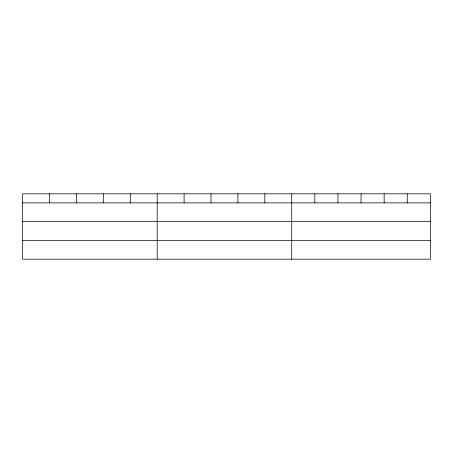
<?xml version="1.0" encoding="UTF-8"?>
<svg xmlns="http://www.w3.org/2000/svg" width="453" height="453" viewBox="0 0 453 453"><rect width="100%" height="100%" fill="white"/><g stroke="black" fill="none" stroke-linecap="round" stroke-linejoin="round"><path stroke-width="0.68" d="M430.35 221.455L430.35 193.822L22.65 193.822L22.65 259.178L430.35 259.178L430.35 221.455L22.65 221.455M22.65 202.876L430.35 202.876M22.65 240.594L430.35 240.594M407.247 193.822L407.247 202.876M384.144 193.822L384.144 202.876M361.041 193.822L361.041 202.876M337.938 193.822L337.938 202.876M314.835 193.822L314.835 202.876M291.732 193.822L291.732 259.178M264.824 193.822L264.824 202.876M237.916 193.822L237.916 202.876M211.007 193.822L211.007 202.876M184.099 193.822L184.099 202.876M157.191 193.822L157.191 259.178M130.283 193.822L130.283 202.876M103.375 193.822L103.375 202.876M76.466 193.822L76.466 202.876M49.558 193.822L49.558 202.876"/></g></svg>
